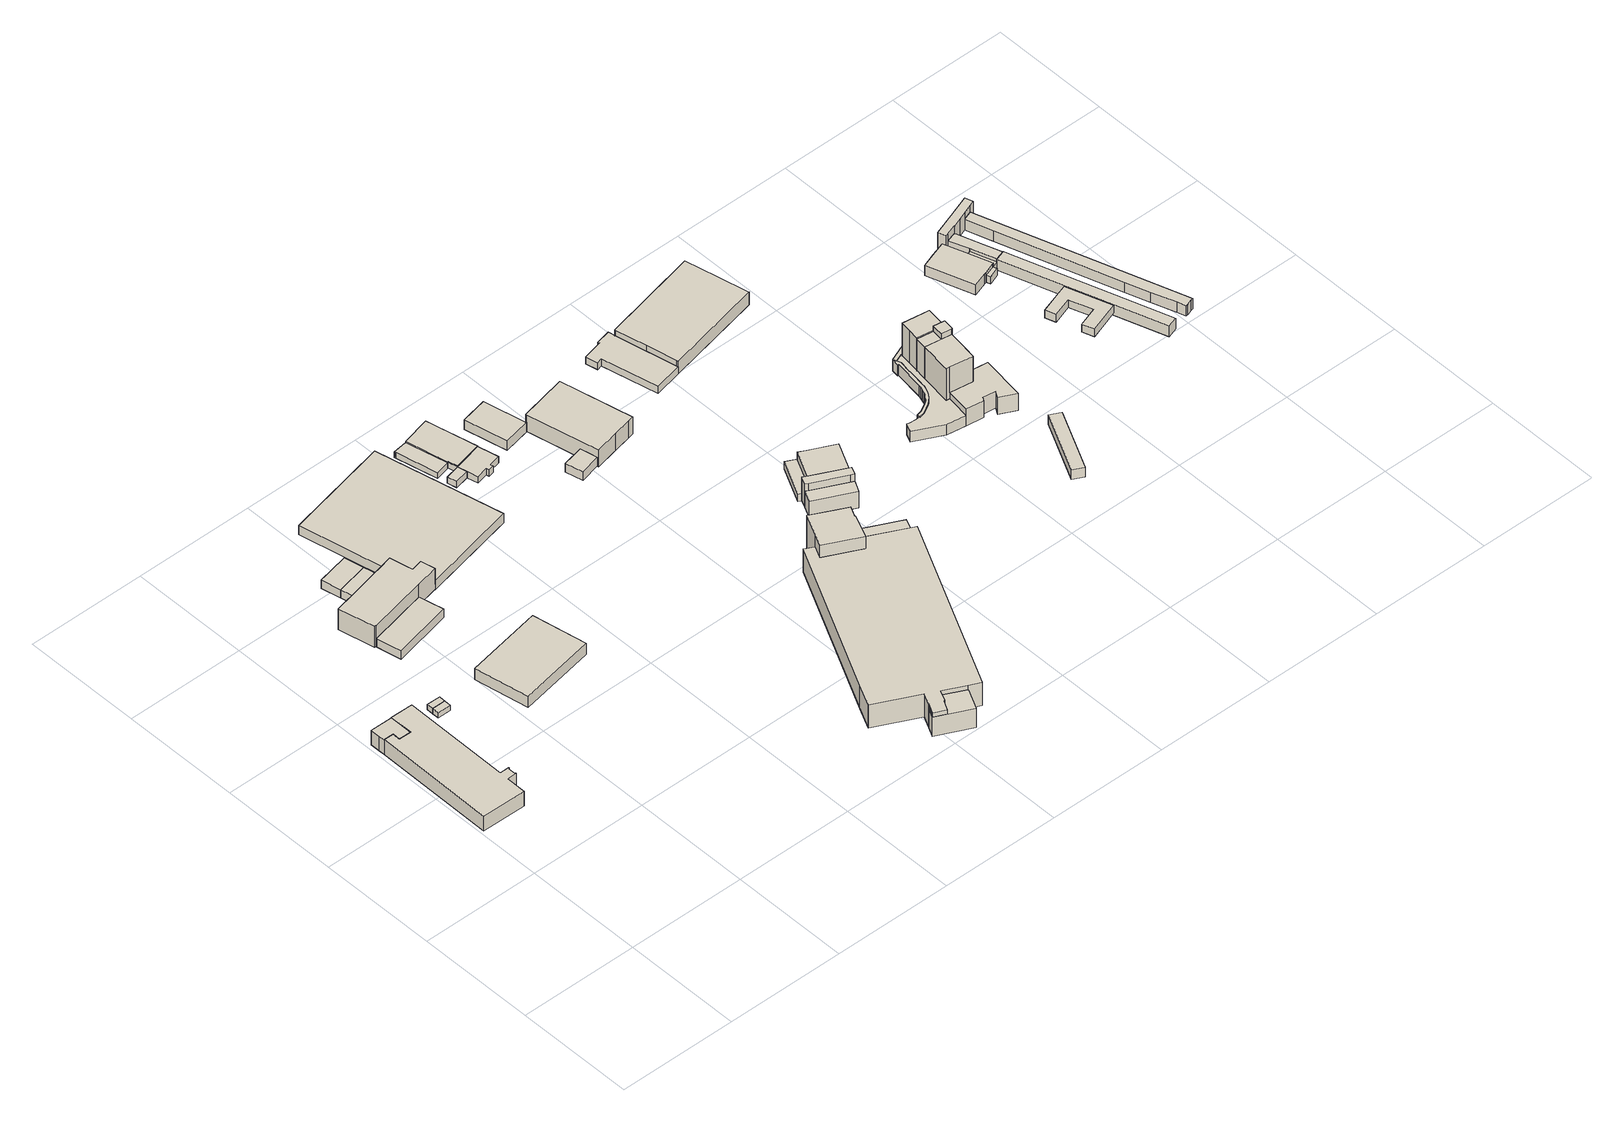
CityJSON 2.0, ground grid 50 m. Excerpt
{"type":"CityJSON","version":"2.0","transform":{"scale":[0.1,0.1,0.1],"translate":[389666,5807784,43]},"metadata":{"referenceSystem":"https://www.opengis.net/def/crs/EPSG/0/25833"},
"CityObjects":{
"building1":{"type":"Building","attributes":{"Gemeindeschluessel":"11000007","function":"31001_2120"},"address":[{"country":"Germany","locality":"Berlin","thoroughfareNumber":"31","thoroughfareName":"Nahmitzer Damm"}],"children":["building1-1","building1-2"]},
"building1-1":{"type":"BuildingPart","attributes":{"BezugspunktDach":"2200","measuredHeight":6.76,"storeysAboveGround":2},"parents":["building1"],"geometry":[{"type":"MultiSurface","lod":"1","boundaries":[[[0,1,2,3,4,5,6]],[[7,8,9,10,11,12,13]],[[7,13,6,5]],[[8,7,5,4]],[[9,8,4,3]],[[10,9,3,2]],[[11,10,14,2,1]],[[12,11,1,0]],[[13,12,0,6]]]}]},
"building1-2":{"type":"BuildingPart","attributes":{"BezugspunktDach":"2200","measuredHeight":6.94,"storeysAboveGround":2},"parents":["building1"],"geometry":[{"type":"MultiSurface","lod":"1","boundaries":[[[15,16,17,18,19,20,21,22,23,24,25,26,27,28,29,30]],[[13,12,11,10,9,31,32,33,34,35,36,37,38,39,40,41]],[[13,41,30,29]],[[0,6,29,28]],[[1,0,28,27]],[[12,42,12,11]],[[10,11,43,11,10,2,1,27,26]],[[3,2,44,26,25]],[[31,9,25,24]],[[32,31,24,23]],[[33,32,23,22]],[[34,33,22,21]],[[35,34,21,20]],[[36,35,20,19]],[[37,36,19,18]],[[38,37,18,17]],[[39,38,17,16]],[[40,39,16,15]],[[41,40,15,30]],[[12,13,6,0]],[[11,12,42,0,1]],[[1,2,10,11,43]],[[9,10,44,2,3]]]}]},
"building2":{"type":"Building","attributes":{"Gemeindeschluessel":"11000007","BezugspunktDach":"2200","function":"31001_2463","measuredHeight":2.44,"storeysAboveGround":1},"address":[{"country":"Germany","locality":"Berlin","thoroughfareNumber":"31 (2)","thoroughfareName":"Nahmitzer Damm"}],"geometry":[{"type":"Solid","lod":"1","boundaries":[[[[45,46,47,48]],[[49,50,51,52]],[[49,52,48,47]],[[50,49,47,46]],[[51,50,46,45]],[[52,51,45,48]]]]}]},
"building3":{"type":"Building","attributes":{"Gemeindeschluessel":"11000007","BezugspunktDach":"2200","function":"31001_2463","measuredHeight":2.47,"storeysAboveGround":1},"address":[{"country":"Germany","locality":"Berlin","thoroughfareNumber":"31 (1)","thoroughfareName":"Nahmitzer Damm"}],"geometry":[{"type":"Solid","lod":"1","boundaries":[[[[46,53,54,47]],[[55,56,50,49]],[[55,49,47,54]],[[56,55,54,53]],[[50,56,53,46]],[[49,50,46,47]]]]}]},
"building4":{"type":"Building","attributes":{"Gemeindeschluessel":"11000007","BezugspunktDach":"2200","function":"31001_2094","measuredHeight":5.27,"storeysAboveGround":1},"address":[{"country":"Germany","locality":"Berlin","thoroughfareNumber":"33","thoroughfareName":"Nahmitzer Damm"}],"geometry":[{"type":"Solid","lod":"1","boundaries":[[[[57,58,59,60]],[[61,62,63,64]],[[61,64,60,59]],[[62,61,59,58]],[[63,62,58,57]],[[64,63,57,60]]]]}]},
"building5":{"type":"Building","attributes":{"Gemeindeschluessel":"11000007","BezugspunktDach":"2200","function":"31001_2111","measuredHeight":3.75,"storeysAboveGround":1},"address":[{"country":"Germany","locality":"Berlin","thoroughfareNumber":"69 (1)","thoroughfareName":"Buckower Chaussee"}],"geometry":[{"type":"Solid","lod":"1","boundaries":[[[[65,66,67,68]],[[69,70,71,72]],[[69,72,68,67]],[[70,69,67,66]],[[71,70,66,65]],[[72,71,65,68]]]]}]},
"building6":{"type":"Building","attributes":{"Gemeindeschluessel":"11000007","BezugspunktDach":"2200","function":"31001_2120","measuredHeight":3.87,"storeysAboveGround":1},"address":[{"country":"Germany","locality":"Berlin","thoroughfareNumber":"69 (2)","thoroughfareName":"Buckower Chaussee"}],"geometry":[{"type":"Solid","lod":"1","boundaries":[[[[68,67,73,74]],[[75,76,77,78]],[[75,78,74,73]],[[76,75,73,67]],[[77,76,67,68]],[[78,77,68,74]]]]}]},
"building7":{"type":"Building","attributes":{"Gemeindeschluessel":"11000007","function":"31001_2111"},"address":[{"country":"Germany","locality":"Berlin","thoroughfareNumber":"69, 70","thoroughfareName":"Buckower Chaussee"}],"children":["building7-1","building7-2","building7-3"]},
"building7-1":{"type":"BuildingPart","attributes":{"BezugspunktDach":"2200","measuredHeight":9.93,"storeysAboveGround":2},"parents":["building7"],"geometry":[{"type":"MultiSurface","lod":"1","boundaries":[[[79,80,81,82,83,84,85,86,87,88,89]],[[71,70,90,91,92,93,94,95,96,97,98]],[[71,98,89,88]],[[70,71,88,87]],[[90,70,87,86]],[[99,100,86,85]],[[101,102,99,85,84]],[[103,104,102,105,84,83]],[[94,93,83,82]],[[95,94,106,94,95,107,108,82,81]],[[96,95,81,80]],[[97,96,80,79]],[[98,97,79,89]],[[91,90,100,99]],[[92,91,109,99,102,101]],[[93,92,105,102,104,103]],[[108,107,95,94,106]]]}]},
"building7-2":{"type":"BuildingPart","attributes":{"BezugspunktDach":"2200","measuredHeight":3.98,"storeysAboveGround":2},"parents":["building7"],"geometry":[{"type":"MultiSurface","lod":"1","boundaries":[[[110,111,108,107]],[[94,112,113,95]],[[112,94,108,111]],[[113,112,111,110]],[[95,113,110,107]],[[95,114,107,108,94]]]}]},
"building7-3":{"type":"BuildingPart","attributes":{"BezugspunktDach":"2200","measuredHeight":4.27,"storeysAboveGround":2},"parents":["building7"],"geometry":[{"type":"MultiSurface","lod":"1","boundaries":[[[100,99,102,104,115,116,117]],[[118,119,120,121,122,123,124]],[[118,124,117,116]],[[119,118,116,115]],[[120,119,115,104]],[[121,120,104,93,92,102]],[[122,121,102,92,91]],[[123,122,91,90]],[[124,123,100,117]],[[102,92,93,104]],[[91,92,102,99]],[[90,91,99,100]]]}]},
"building8":{"type":"Building","attributes":{"Gemeindeschluessel":"11000007","BezugspunktDach":"2200","function":"31001_2143","measuredHeight":2.94,"storeysAboveGround":1},"address":[{"country":"Germany","locality":"Berlin","thoroughfareNumber":"68 (1)","thoroughfareName":"Buckower Chaussee"}],"geometry":[{"type":"Solid","lod":"1","boundaries":[[[[125,126,127,128]],[[129,130,131,132]],[[129,132,128,127]],[[130,129,127,126]],[[131,130,126,125]],[[132,131,125,128]]]]}]},
"building9":{"type":"Building","attributes":{"Gemeindeschluessel":"11000007","BezugspunktDach":"2200","function":"51009_1610","measuredHeight":2.74,"storeysAboveGround":0},"address":[{"country":"Germany","locality":"Berlin"}],"geometry":[{"type":"Solid","lod":"1","boundaries":[[[[133,134,135,136,137,138,139,140,141,142]],[[143,144,145,146,147,148,149,150,151,152]],[[143,152,142,141]],[[144,143,141,140]],[[145,144,140,139]],[[146,145,139,138]],[[147,146,138,137]],[[148,147,137,136]],[[149,148,136,135]],[[150,149,135,134]],[[151,150,134,133]],[[152,151,133,142]]]]}]},
"building10":{"type":"Building","attributes":{"Gemeindeschluessel":"11000007","function":"31001_2143"},"address":[{"country":"Germany","locality":"Berlin","thoroughfareNumber":"32","thoroughfareName":"Nahmitzer Damm"}],"children":["building10-1","building10-2","building10-3"]},
"building10-1":{"type":"BuildingPart","attributes":{"BezugspunktDach":"2200","measuredHeight":16.49,"storeysAboveGround":4},"parents":["building10"],"geometry":[{"type":"MultiSurface","lod":"1","boundaries":[[[153,154,155,156,157,158,159,160,161]],[[162,163,164,165,166,167,168,169,170]],[[162,171,172,161,160]],[[163,162,160,159]],[[164,163,159,158]],[[165,164,158,157]],[[166,165,157,156]],[[167,166,156,155]],[[168,167,155,154]],[[169,173,174,154,153]],[[172,173,153,161]],[[170,172,171,162]],[[168,174,173,169]],[[170,169,175,173,172]]]}]},
"building10-2":{"type":"BuildingPart","attributes":{"BezugspunktDach":"2200","measuredHeight":10.97,"storeysAboveGround":4},"parents":["building10"],"geometry":[{"type":"MultiSurface","lod":"1","boundaries":[[[176,177,178,179,180,181,182,183,184,185,186,187,188,189,174,173,172,171,190,191,192]],[[193,194,195,196,197,198,199,200,201,202,203,204,205,206,207,208,209,210,211,212,213]],[[193,213,192,191]],[[194,193,191,190]],[[195,194,190,171]],[[196,195,162,170]],[[197,196,172,170,169]],[[198,197,169,168,214]],[[199,198,174,189]],[[200,199,189,188]],[[201,200,188,187]],[[202,201,187,186]],[[203,202,186,185]],[[215,216,217,203,204,203,185,184]],[[218,216,184,183]],[[204,216,204,205]],[[219,220,218,205,206,205,183,182]],[[221,220,182,181]],[[208,207,208,222,221,181,180]],[[209,208,223,208,209,224,222,180,179]],[[225,224,179,178]],[[211,210,178,177]],[[212,211,177,176]],[[213,212,176,192]],[[170,162,226,171,172]],[[169,170,172,173]],[[214,168,169,173,174]],[[204,203,217,216,215]],[[205,204,216,218]],[[206,205,218,220,219]],[[207,206,220,221]],[[221,222,208,207]],[[222,224,209,208,223]],[[210,209,224,225]]]}]},
"building10-3":{"type":"BuildingPart","attributes":{"BezugspunktDach":"2200","measuredHeight":9.02,"storeysAboveGround":4},"parents":["building10"],"geometry":[{"type":"MultiSurface","lod":"1","boundaries":[[[227,217,216,218,220,221,222,224,225,228,229]],[[230,210,209,208,207,206,205,204,203,231,232]],[[230,232,229,228]],[[210,230,228,225]],[[231,203,217,227]],[[232,231,227,229]],[[209,210,225,224]],[[209,233,224,222,208]],[[208,222,221,207]],[[206,207,234,221,220]],[[205,206,220,218,235]],[[204,205,218,216]],[[204,216,217,203]]]}]},
"building11":{"type":"Building","attributes":{"Gemeindeschluessel":"11000007","BezugspunktDach":"2200","function":"31001_1010","measuredHeight":3.01,"storeysAboveGround":1},"address":[{"country":"Germany","locality":"Berlin","thoroughfareNumber":"68","thoroughfareName":"Buckower Chaussee"}],"geometry":[{"type":"Solid","lod":"1","boundaries":[[[[126,236,237,238,239,240,241,242,243,127]],[[147,146,244,245,246,247,248,249,250,251]],[[147,251,127,243]],[[146,147,243,242]],[[244,146,242,241]],[[245,244,241,240]],[[246,245,240,239]],[[247,246,239,238]],[[248,247,238,237]],[[249,248,237,236]],[[250,249,236,126]],[[251,250,126,127]]]]}]},
"building12":{"type":"Building","attributes":{"Gemeindeschluessel":"11000007","BezugspunktDach":"2200","function":"31001_2143","measuredHeight":3.24,"storeysAboveGround":1},"address":[{"country":"Germany","locality":"Berlin","thoroughfareNumber":"68 (2)","thoroughfareName":"Buckower Chaussee"}],"geometry":[{"type":"Solid","lod":"1","boundaries":[[[[252,253,254,255,256,257,258]],[[144,145,146,147,148,149,143]],[[144,143,258,257]],[[145,144,257,256]],[[146,145,256,255]],[[147,146,255,254]],[[148,147,254,253]],[[149,148,253,252]],[[143,149,252,258]]]]}]},
"building13":{"type":"Building","attributes":{"Gemeindeschluessel":"11000007","BezugspunktDach":"2200","function":"51009_1611","measuredHeight":4.45,"storeysAboveGround":0},"address":[{"country":"Germany","locality":"Berlin"}],"geometry":[{"type":"Solid","lod":"1","boundaries":[[[[259,260,261,262,263]],[[264,265,266,267,268]],[[264,268,263,262]],[[265,264,262,261]],[[266,265,261,260]],[[267,266,260,259]],[[268,267,259,263]]]]}]},
"building14":{"type":"Building","attributes":{"Gemeindeschluessel":"11000007","BezugspunktDach":"2200","function":"31001_2143","measuredHeight":4.38,"storeysAboveGround":1},"address":[{"country":"Germany","locality":"Berlin","thoroughfareNumber":"68 (4)","thoroughfareName":"Buckower Chaussee"}],"geometry":[{"type":"Solid","lod":"1","boundaries":[[[[269,270,271,272,273]],[[274,275,276,277,278]],[[274,278,273,272]],[[275,274,272,271]],[[276,275,271,270]],[[277,276,270,269]],[[278,277,269,273]]]]}]},
"building15":{"type":"Building","attributes":{"Gemeindeschluessel":"11000007","BezugspunktDach":"2200","function":"31001_2100","measuredHeight":8.32,"storeysAboveGround":1},"address":[{"country":"Germany","locality":"Berlin","thoroughfareNumber":"65","thoroughfareName":"Buckower Chaussee"}],"geometry":[{"type":"Solid","lod":"1","boundaries":[[[[279,280,281,282,283,284,285,286]],[[287,288,289,290,291,292,293,294]],[[287,294,286,285]],[[288,287,285,284]],[[289,288,284,283]],[[290,289,283,282]],[[291,290,282,281]],[[292,291,281,280]],[[293,292,280,279]],[[294,293,279,286]]]]}]},
"building16":{"type":"Building","attributes":{"Gemeindeschluessel":"11000007","BezugspunktDach":"2200","function":"51009_1610","measuredHeight":5.45,"storeysAboveGround":0},"address":[{"country":"Germany","locality":"Berlin"}],"geometry":[{"type":"Solid","lod":"1","boundaries":[[[[295,296,297,298,299,300]],[[301,302,303,304,305,306]],[[301,306,300,299]],[[302,301,299,298]],[[303,302,298,297]],[[304,303,297,296]],[[305,304,296,295]],[[306,305,295,300]]]]}]},
"building17":{"type":"Building","attributes":{"Gemeindeschluessel":"11000007","function":"31001_2522"},"address":[{"country":"Germany","locality":"Berlin","thoroughfareNumber":"99","thoroughfareName":"Buckower Chaussee"}],"children":["building17-1","building17-2","building17-3","building17-4"]},
"building17-1":{"type":"BuildingPart","attributes":{"BezugspunktDach":"2200","measuredHeight":11.34,"storeysAboveGround":3},"parents":["building17"],"geometry":[{"type":"MultiSurface","lod":"1","boundaries":[[[307,308,309,310,311,312,313,314,315,316]],[[317,318,319,320,321,322,323,324,325,326]],[[317,326,316,315]],[[318,317,315,314],[317,318,327,328]],[[329,327,314,313]],[[320,319,313,312],[320,330,329,319]],[[331,332,312,311]],[[320,333,320,321]],[[334,335,331,321,322,321,311,310]],[[323,322,310,309]],[[336,337,323,324,323,309,308]],[[338,336,324,325,324,308,307]],[[326,325,307,316],[326,339,338,325]],[[319,318,327,329]],[[329,330,320,319]],[[321,320,333,332,331]],[[322,321,331,335,334]],[[324,323,337,336]],[[325,324,336,338]],[[338,339,326,325]]]}]},
"building17-2":{"type":"BuildingPart","attributes":{"BezugspunktDach":"2200","measuredHeight":7.69,"storeysAboveGround":3},"parents":["building17"],"geometry":[{"type":"MultiSurface","lod":"1","boundaries":[[[340,337,339,341]],[[326,323,342,343]],[[326,343,341,339]],[[342,323,337,340]],[[343,342,340,341]],[[324,336,337,323]],[[325,338,336,324]],[[326,344,339,338,325]]]}]},
"building17-3":{"type":"BuildingPart","attributes":{"BezugspunktDach":"2200","measuredHeight":7.14,"storeysAboveGround":3},"parents":["building17"],"geometry":[{"type":"MultiSurface","lod":"1","boundaries":[[[335,345,346,347,332]],[[348,349,350,322,320]],[[348,351,330,332,347]],[[352,351,347,346]],[[350,349,346,345]],[[322,350,345,335]],[[320,330,351,348]],[[349,348,351,352]],[[320,321,331,332]],[[322,335,331,321]]]}]},
"building17-4":{"type":"BuildingPart","attributes":{"BezugspunktDach":"2200","measuredHeight":3.52,"storeysAboveGround":3},"parents":["building17"],"geometry":[{"type":"MultiSurface","lod":"1","boundaries":[[[328,327,330,351,352,353,354,355]],[[356,357,349,348,320,318,317,358]],[[356,358,355,354]],[[357,356,354,353]],[[349,357,353,352]],[[348,349,348,351]],[[320,348,320,330]],[[358,317,328,355]],[[352,351,348,349]],[[351,330,320,348]],[[319,329,327,318]],[[320,330,329,319]],[[318,327,328,317]]]}]},
"building18":{"type":"Building","attributes":{"Gemeindeschluessel":"11000007","BezugspunktDach":"2200","function":"31001_2020","measuredHeight":3.29,"storeysAboveGround":1},"address":[{"country":"Germany","locality":"Berlin","thoroughfareNumber":"63 (1)","thoroughfareName":"Buckower Chaussee"}],"geometry":[{"type":"Solid","lod":"1","boundaries":[[[[359,360,361,362,363,364,365,366,367]],[[368,369,370,371,372,373,374,375,376]],[[368,376,367,366]],[[369,368,366,365]],[[370,369,365,364]],[[371,370,364,363]],[[372,371,363,362]],[[373,372,362,361]],[[374,373,361,360]],[[375,374,360,359]],[[376,375,359,367]]]]}]},
"building19":{"type":"Building","attributes":{"Gemeindeschluessel":"11000007","BezugspunktDach":"2200","function":"31001_2111","measuredHeight":6.25,"storeysAboveGround":1},"address":[{"country":"Germany","locality":"Berlin","thoroughfareNumber":"63","thoroughfareName":"Buckower Chaussee"}],"geometry":[{"type":"Solid","lod":"1","boundaries":[[[[377,378,379,380,381,382,383,384]],[[385,386,387,388,389,390,391,392]],[[385,392,384,383]],[[386,385,383,382]],[[387,386,382,381]],[[388,387,381,380]],[[389,388,380,379]],[[390,389,379,378]],[[391,390,378,377]],[[392,391,377,384]]]]}]},
"building20":{"type":"Building","attributes":{"Gemeindeschluessel":"11000007","BezugspunktDach":"2200","function":"51009_1610","measuredHeight":5.37,"storeysAboveGround":0},"address":[{"country":"Germany","locality":"Berlin"}],"geometry":[{"type":"Solid","lod":"1","boundaries":[[[[393,394,395,396,397,398,399,400,401,402,403,404,405,406,407,408,409,410,411,412,413,414,415,416,417,418,419,420,421,422,423,424,425,426,427,428]],[[429,430,431,432,433,434,435,436,437,438,439,440,441,442,443,444,445,446,447,448,449,450,451,452,453,454,455,456,457,458,459,460,461,462,463,464]],[[429,464,428,427]],[[430,429,427,426]],[[431,430,426,425]],[[432,431,425,424]],[[433,432,424,423]],[[434,433,423,422]],[[435,434,422,421]],[[436,435,421,420]],[[437,436,420,419]],[[438,437,419,418]],[[439,438,418,417]],[[440,439,417,416]],[[441,440,416,415]],[[442,441,415,414]],[[443,442,414,413]],[[444,443,413,412]],[[445,444,412,411]],[[446,445,411,410]],[[447,446,410,409]],[[448,447,409,408]],[[449,448,408,407]],[[450,449,407,406]],[[451,450,406,405]],[[452,451,405,404]],[[453,452,404,403]],[[454,453,403,402]],[[455,454,402,401]],[[456,455,401,400]],[[457,456,400,399]],[[458,457,399,398]],[[459,458,398,397]],[[460,459,397,396]],[[461,460,396,395]],[[462,461,395,394]],[[463,462,394,393]],[[464,463,393,428]]]]}]},
"building21":{"type":"Building","attributes":{"Gemeindeschluessel":"11000007","function":"31001_2310"},"address":[{"country":"Germany","locality":"Berlin","thoroughfareNumber":"100","thoroughfareName":"Buckower Chaussee"}],"children":["building21-1","building21-2","building21-3","building21-4","building21-5","building21-6","building21-7"]},
"building21-1":{"type":"BuildingPart","attributes":{"BezugspunktDach":"2200","measuredHeight":19.83,"storeysAboveGround":6},"parents":["building21"],"geometry":[{"type":"MultiSurface","lod":"1","boundaries":[[[465,466,467,468,469,470,471,472]],[[473,474,475,476,477,478,479,480]],[[481,482,480,472,471]],[[471,473,471,470]],[[476,475,469,468]],[[477,476,468,467]],[[483,484,477,467,466]],[[485,483,466,465]],[[480,482,486,465,472]],[[473,480,482,481]],[[474,473,471,470]],[[475,474,470,469]],[[478,477,484,483]],[[479,478,483,485]],[[479,486,482,480]]]}]},
"building21-2":{"type":"BuildingPart","attributes":{"BezugspunktDach":"2200","measuredHeight":19.8,"storeysAboveGround":6},"parents":["building21"],"geometry":[{"type":"MultiSurface","lod":"1","boundaries":[[[470,487,488,471]],[[489,490,474,473]],[[491,481,473,471,488]],[[490,492,490,474]],[[489,473,481,491]],[[490,493,489,494,488,487]],[[474,490,492,487,470]],[[473,474,470,471]]]}]},
"building21-3":{"type":"BuildingPart","attributes":{"BezugspunktDach":"2200","measuredHeight":20.75,"storeysAboveGround":6},"parents":["building21"],"geometry":[{"type":"MultiSurface","lod":"1","boundaries":[[[495,496,497,498,499,500,501]],[[502,503,504,505,506,490,489]],[[507,491,489,501,500]],[[508,507,502,500,499]],[[509,508,499,498]],[[505,504,498,497]],[[506,505,497,496]],[[489,488,487,495,501]],[[502,489,491,507]],[[503,502,507,508]],[[504,503,510,508,509]],[[490,506,496,495]],[[490,487,488,489,511]]]}]},
"building21-4":{"type":"BuildingPart","attributes":{"BezugspunktDach":"2200","measuredHeight":8.01,"storeysAboveGround":6},"parents":["building21"],"geometry":[{"type":"MultiSurface","lod":"1","boundaries":[[[512,513,514,515,516,517,518,519,484,483,485,520]],[[521,522,523,524,525,526,527,528,529,530,531,532]],[[486,533,532,520,485]],[[522,521,485,479,478,534]],[[523,522,483,478,477]],[[524,523,484,519]],[[525,524,519,518]],[[526,525,518,517]],[[527,526,517,516]],[[528,527,516,515]],[[529,528,515,514]],[[530,529,514,513]],[[531,530,513,512]],[[532,531,512,520]],[[521,532,533,486]],[[534,478,479,485,483]],[[477,478,483,484]]]}]},
"building21-5":{"type":"BuildingPart","attributes":{"BezugspunktDach":"2200","measuredHeight":4.99,"storeysAboveGround":6},"parents":["building21"],"geometry":[{"type":"MultiSurface","lod":"1","boundaries":[[[535,533,486,482,508,509,536,537,538,539,540,541,542,543,544,545,546,547,548,549,550,551,552,553,554,555,556,557,558,559,560,561,562,563,564,565,566,567,568,569]],[[570,571,572,573,574,575,576,577,578,579,580,581,582,583,584,585,586,587,588,589,590,591,592,593,594,595,596,597,598,599,600,601,602,603,604,605,521,532,606,607]],[[570,607,569,568]],[[571,570,568,567]],[[572,571,567,566]],[[573,572,566,565]],[[574,573,565,564]],[[575,574,564,563]],[[576,575,563,562]],[[577,576,562,561]],[[578,577,561,560]],[[579,578,560,559]],[[580,579,559,558]],[[581,580,558,557]],[[582,581,557,556]],[[583,582,556,555]],[[584,583,555,554]],[[585,584,554,553]],[[586,585,553,552]],[[587,586,552,551]],[[588,587,551,550]],[[589,588,550,549]],[[590,589,549,548]],[[591,590,548,547]],[[592,591,547,546]],[[593,592,546,545]],[[594,593,545,544]],[[595,594,544,543]],[[596,595,543,542]],[[597,596,542,541]],[[598,597,541,540]],[[599,598,540,539]],[[600,599,539,538]],[[601,600,538,537]],[[602,601,537,536]],[[603,602,536,509]],[[604,603,509,504,503,508]],[[605,604,508,503,502,489,473,480,482]],[[521,605,480,479]],[[521,608,521,532]],[[606,532,533,535]],[[607,606,535,569]],[[508,503,504,509]],[[482,480,473,481]],[[481,473,489,491]],[[491,489,502,507]],[[507,502,503,508]],[[479,480,482,486]],[[532,521,608,486,533]]]}]},
"building21-6":{"type":"BuildingPart","attributes":{"BezugspunktDach":"2200","measuredHeight":2.99,"storeysAboveGround":6},"parents":["building21"],"geometry":[{"type":"MultiSurface","lod":"1","boundaries":[[[609,610,611,612]],[[613,614,615,616]],[[613,616,613,611]],[[614,613,611,610]],[[615,614,610,609]],[[616,615,609,612]],[[617,612,611,613,616]]]}]},
"building21-7":{"type":"BuildingPart","attributes":{"BezugspunktDach":"2200","measuredHeight":22.32,"storeysAboveGround":6},"parents":["building21"],"geometry":[{"type":"MultiSurface","lod":"1","boundaries":[[[618,619,620,621,622,623,624,625]],[[490,506,626,613,616,627,475,474]],[[487,470,625,624]],[[496,495,624,623]],[[626,506,623,622]],[[613,626,622,621]],[[627,616,620,619]],[[475,627,619,618]],[[470,469,618,625]],[[490,474,470,487]],[[506,490,495,496]],[[613,611,612,616]],[[474,475,469,470]]]}]},
"building22":{"type":"Building","attributes":{"Gemeindeschluessel":"11000007","BezugspunktDach":"2200","function":"51009_1610","measuredHeight":4.33,"storeysAboveGround":0},"address":[{"country":"Germany","locality":"Berlin"}],"geometry":[{"type":"Solid","lod":"1","boundaries":[[[[628,629,630,631]],[[632,633,634,635]],[[632,635,631,630]],[[633,632,630,629]],[[634,633,629,628]],[[635,634,628,631]]]]}]},
"building23":{"type":"Building","attributes":{"Gemeindeschluessel":"11000007","BezugspunktDach":"2200","function":"51009_1610","measuredHeight":5.07,"storeysAboveGround":0},"address":[{"country":"Germany","locality":"Berlin"}],"geometry":[{"type":"Solid","lod":"1","boundaries":[[[[412,636,637,638,639,640,641,642,643,644,413]],[[645,602,601,600,599,598,597,596,595,594,646]],[[645,646,413,644]],[[602,645,644,643]],[[601,602,643,642]],[[600,601,642,641]],[[599,600,641,640]],[[598,599,640,639]],[[597,598,639,638]],[[596,597,638,637]],[[595,596,637,636]],[[594,595,636,412]],[[646,594,412,413]]]]}]},
"building24":{"type":"Building","attributes":{"Gemeindeschluessel":"11000007","BezugspunktDach":"2200","function":"31001_2143","measuredHeight":2.98,"storeysAboveGround":1},"address":[{"country":"Germany","locality":"Berlin","thoroughfareNumber":"100 (1)","thoroughfareName":"Buckower Chaussee"}],"geometry":[{"type":"Solid","lod":"1","boundaries":[[[[647,648,609,612,649,650,651]],[[475,627,616,615,652,653,476]],[[475,476,651,650]],[[627,475,650,649]],[[616,627,649,612]],[[615,616,612,609]],[[652,615,609,648]],[[653,652,648,647]],[[476,653,647,651]]]]}]},
"building25":{"type":"Building","attributes":{"Gemeindeschluessel":"11000007","BezugspunktDach":"2200","function":"31001_2120","measuredHeight":5.54,"storeysAboveGround":1},"address":[{"country":"Germany","locality":"Berlin","thoroughfareNumber":"102B","thoroughfareName":"Buckower Chaussee"}],"geometry":[{"type":"Solid","lod":"1","boundaries":[[[[654,655,656,657,658,659,660,661,662,663]],[[664,665,666,667,668,669,670,671,672,673]],[[664,673,663,662]],[[665,664,662,661]],[[666,665,661,660]],[[667,666,660,659]],[[668,667,659,658]],[[669,668,658,657]],[[670,669,657,656]],[[671,670,656,655]],[[672,671,655,654]],[[673,672,654,663]]]]}]},
"building26":{"type":"Building","attributes":{"name":"S-Bf. Buckower Chaussee","Gemeindeschluessel":"11000007","BezugspunktDach":"2200","function":"31001_3095","measuredHeight":3.67,"storeysAboveGround":1},"address":[{"country":"Germany","locality":"Berlin","thoroughfareNumber":"102A","thoroughfareName":"Buckower Chaussee"}],"geometry":[{"type":"Solid","lod":"1","boundaries":[[[[674,675,676,677,678,679,680,681,682]],[[683,684,685,686,687,688,689,690,691]],[[683,691,682,681]],[[684,683,681,680]],[[685,684,680,679]],[[686,685,679,678]],[[687,686,678,677]],[[688,687,677,676]],[[689,688,676,675]],[[690,689,675,674]],[[691,690,674,682]]]]}]},
"building27":{"type":"Building","attributes":{"Gemeindeschluessel":"11000007","BezugspunktDach":"2200","function":"31001_2143","measuredHeight":4.29,"storeysAboveGround":1},"address":[{"country":"Germany","locality":"Berlin","thoroughfareNumber":"102B (1)","thoroughfareName":"Buckower Chaussee"}],"geometry":[{"type":"Solid","lod":"1","boundaries":[[[[692,693,694,695]],[[669,696,697,670]],[[669,670,695,694]],[[696,669,694,693]],[[697,696,693,692]],[[670,697,692,695]]]]}]},
"building28":{"type":"Building","attributes":{"Gemeindeschluessel":"11000007","BezugspunktDach":"2200","function":"51009_1610","measuredHeight":3.27,"storeysAboveGround":0},"address":[{"country":"Germany","locality":"Berlin"}],"geometry":[{"type":"Solid","lod":"1","boundaries":[[[[698,699,700,701,702,703]],[[704,705,706,707,708,709]],[[704,709,703,702]],[[705,704,702,701]],[[706,705,701,700]],[[707,706,700,699]],[[708,707,699,698]],[[709,708,698,703]]]]}]},
"building29":{"type":"Building","attributes":{"Gemeindeschluessel":"11000007","function":"51009_1610"},"address":[{"country":"Germany","locality":"Berlin"}],"children":["building29-1","building29-2","building29-3","building29-4"]},
"building29-1":{"type":"BuildingPart","attributes":{"BezugspunktDach":"2200","measuredHeight":5.1,"storeysAboveGround":0},"parents":["building29"],"geometry":[{"type":"MultiSurface","lod":"1","boundaries":[[[710,711,712,713,714,715,716,717,718,719,720,721,722]],[[723,724,725,726,727,728,729,730,731,732,733,734,735]],[[726,725,719,718]],[[727,726,718,717]],[[728,727,717,716]],[[729,728,716,715]],[[730,729,715,714]],[[731,730,714,713]],[[732,731,713,712]],[[733,732,712,711]],[[734,733,711,710]],[[723,735,722,721]],[[724,723,721,720]],[[725,724,720,719,736]],[[734,710,722,735]]]}]},
"building29-2":{"type":"BuildingPart","attributes":{"BezugspunktDach":"2200","measuredHeight":10.26,"storeysAboveGround":0},"parents":["building29"],"geometry":[{"type":"MultiSurface","lod":"1","boundaries":[[[737,738,739,740,741,742,743,744,745,746,747,748,749]],[[750,751,752,725,735,734,753,754,755,756,757,758,759]],[[750,759,749,748]],[[751,750,748,747]],[[752,751,747,746]],[[725,752,746,745]],[[722,721,720,719,745,744]],[[710,722,744,743]],[[753,734,743,742]],[[754,753,742,741]],[[760,761,741,740]],[[762,760,755,740,739]],[[757,756,739,738]],[[758,757,738,737]],[[759,758,737,749]],[[735,763,723,721,722]],[[723,724,720,721]],[[724,725,719,720]],[[734,735,722,710]],[[755,754,761,760]],[[756,755,760,762]]]}]},
"building29-3":{"type":"BuildingPart","attributes":{"BezugspunktDach":"2200","measuredHeight":4.84,"storeysAboveGround":0},"parents":["building29"],"geometry":[{"type":"Solid","lod":"1","boundaries":[[[[764,765,766,767,768,769,761,760,762]],[[755,754,770,771,772,773,774,757,756]],[[770,754,761,769]],[[771,770,769,768]],[[773,772,767,766]],[[774,773,766,765]],[[757,774,765,764]],[[756,757,764,762]],[[755,756,762,760]],[[755,760,761,754]],[[768,767,772,771]]]]}]},
"building29-4":{"type":"BuildingPart","attributes":{"BezugspunktDach":"2200","measuredHeight":5.12,"storeysAboveGround":0},"parents":["building29"],"geometry":[{"type":"MultiSurface","lod":"1","boundaries":[[[775,776,777,778,779,780,781]],[[772,771,782,783,784,785,786]],[[772,786,781,780]],[[768,767,780,779]],[[782,771,779,778]],[[783,782,778,777]],[[784,783,777,776]],[[785,784,776,775]],[[786,785,775,781]],[[771,772,767,768]]]}]}
},
"vertices":[
[54,1275,78],[53,1243,78],[105,1242,78],[106,1340,78],[13,1341,78],[13,1300,78],[13,1276,78],[13,1300,10],[13,1341,10],[106,1340,10],[105,1242,10],[53,1243,10],[54,1275,10],[13,1276,10],[105,1242,61],
[193,762,80],[194,846,80],[234,846,80],[234,850,80],[230,850,80],[230,881,80],[234,881,80],[234,885,80],[195,885,80],[200,1339,80],[106,1340,80],[105,1242,80],[53,1243,80],[54,1275,80],[13,1276,80],[7,764,80],[200,1339,10],[195,885,10],[234,885,10],[234,881,10],[230,881,10],[230,850,10],[234,850,10],[234,846,10],[194,846,10],[193,762,10],[7,764,10],[54,1275,44],[53,1243,69],[105,1242,36],
[329,1285,33],[329,1313,33],[273,1313,33],[273,1285,33],[273,1313,9],[329,1313,9],[329,1285,9],[273,1285,9],
[330,1340,33],[273,1341,33],[273,1341,9],[330,1340,9],
[537,1117,59],[862,1176,59],[820,1403,59],[496,1343,59],[820,1403,6],[862,1176,6],[537,1117,6],[496,1343,6],
[452,1872,41],[584,1902,41],[567,1984,41],[434,1955,41],[567,1984,3],[584,1902,3],[452,1872,3],[434,1955,3],
[550,2064,41],[417,2036,41],[550,2064,2],[567,1984,2],[434,1955,2],[417,2036,2],
[353,1695,102],[359,1696,102],[360,1693,102],[606,1747,102],[701,1768,102],[688,1827,102],[641,1816,102],[621,1911,102],[584,1902,102],[452,1872,102],[321,1844,102],[621,1911,3],[641,1816,3],[688,1827,3],[701,1768,3],[606,1747,3],[360,1693,3],[359,1696,3],[353,1695,3],[321,1844,3],[641,1816,43],[621,1911,43],[688,1827,17],[688,1827,43],[701,1768,29],[701,1768,43],[688,1827,35],[606,1747,8],[360,1693,43],[606,1747,43],[641,1816,26],
[380,1589,43],[628,1644,43],[628,1644,3],[380,1589,3],[360,1693,28],
[1100,1855,43],[984,2383,43],[542,2286,43],[984,2383,0],[1100,1855,0],[701,1768,0],[688,1827,0],[641,1816,0],[621,1911,0],[542,2286,0],
[1098,2090,31],[1157,2103,31],[1149,2142,31],[1089,2129,31],[1149,2142,2],[1157,2103,2],[1098,2090,2],[1089,2129,2],
[1044,2339,28],[1081,2169,28],[1140,2182,28],[1142,2183,28],[1151,2143,28],[1268,2170,28],[1230,2342,28],[1221,2383,28],[1101,2354,28],[1042,2346,28],[1101,2354,1],[1221,2383,1],[1230,2342,1],[1268,2170,1],[1151,2143,1],[1142,2183,1],[1140,2182,1],[1081,2169,1],[1044,2339,1],[1042,2346,1],
[1844,830,177],[1867,882,177],[1886,928,177],[1883,929,177],[1904,972,177],[1855,996,177],[1765,1043,177],[1721,953,177],[1697,903,177],[1721,953,12],[1765,1043,12],[1855,996,12],[1904,972,12],[1883,929,12],[1886,928,12],[1867,882,12],[1844,830,12],[1697,903,12],[1721,953,120],[1697,903,120],[1844,830,120],[1867,882,120],[1844,830,32],
[1326,249,120],[1503,160,120],[1479,113,120],[1482,112,120],[1462,72,120],[1508,49,120],[1529,91,120],[1533,89,120],[1554,135,120],[1643,90,120],[1688,68,120],[2001,696,120],[2048,790,120],[2042,794,120],[1684,972,120],[1369,341,120],[1324,250,120],[1369,341,11],[1684,972,11],[1721,953,11],[1697,903,11],[1844,830,11],[1867,882,11],[2042,794,11],[2048,790,11],[2001,696,11],[1688,68,11],[1643,90,11],[1554,135,11],[1533,89,11],[1529,91,11],[1508,49,11],[1462,72,11],[1482,112,11],[1479,113,11],[1503,160,11],[1326,249,11],[1324,250,11],[1867,882,80],[1554,135,71],[1554,135,101],[1643,90,101],[1533,89,101],[1529,91,75],[1529,91,101],[1508,49,101],[1462,72,101],[1462,72,56],[1482,112,101],[1479,113,101],[1721,953,32],
[1599,1,101],[1459,73,101],[1458,71,101],[1459,73,11],[1599,1,11],[1458,71,11],[1482,112,79],[1508,49,33],[1533,89,89],
[1168,2058,31],[1216,2069,31],[1219,2057,31],[1242,2062,31],[1239,2074,31],[1287,2085,31],[1268,2170,31],[1151,2143,31],[1287,2085,1],[1239,2074,1],[1242,2062,1],[1219,2057,1],[1216,2069,1],[1168,2058,1],[1157,2103,1],[1149,2142,1],
[1140,2182,33],[1142,2183,33],[1151,2143,33],[1268,2170,33],[1230,2342,33],[1221,2383,33],[1101,2354,33],
[1439,1821,46],[1524,1842,46],[1516,1877,46],[1509,1912,46],[1422,1894,46],[1509,1912,5],[1516,1877,5],[1524,1842,5],[1439,1821,5],[1422,1894,5],
[1351,2111,45],[1462,2134,45],[1461,2136,45],[1424,2311,45],[1313,2288,45],[1424,2311,1],[1461,2136,1],[1462,2134,1],[1351,2111,1],[1313,2288,1],
[1525,1837,84],[1623,1858,84],[1697,1873,84],[1721,1878,84],[1657,2178,84],[1559,2157,84],[1485,2141,84],[1461,2136,84],[1485,2141,4],[1559,2157,4],[1657,2178,4],[1721,1878,4],[1697,1873,4],[1623,1858,4],[1525,1837,4],[1461,2136,4],
[2042,794,65],[2082,883,65],[1904,972,65],[1883,929,65],[1886,928,65],[1867,882,65],[1886,928,10],[1883,929,10],[1904,972,10],[2082,883,10],[2042,794,10],[1867,882,10],
[1919,1202,118],[2054,1135,118],[2067,1129,118],[2082,1160,118],[2070,1166,118],[1950,1226,118],[1935,1234,118],[1923,1240,118],[1921,1238,118],[1907,1209,118],[1921,1238,8],[1923,1240,8],[1935,1234,8],[1950,1226,8],[2070,1166,8],[2082,1160,8],[2067,1129,8],[2054,1135,8],[1919,1202,8],[1907,1209,8],[1923,1240,43],[1921,1238,43],[1935,1234,43],[1950,1226,43],[2070,1166,80],[1950,1226,80],[1950,1226,68],[2082,1160,70],[2082,1160,80],[2054,1135,85],[2067,1129,85],[1919,1202,85],[1907,1209,85],
[2042,1081,85],[1883,1160,85],[2042,1081,8],[1883,1160,8],[1907,1209,27],
[2155,1306,80],[2053,1356,80],[2022,1372,80],[2022,1372,8],[2053,1356,8],[2155,1306,8],[2022,1372,43],[2053,1356,43],
[2055,1360,43],[1983,1396,43],[1908,1245,43],[1983,1396,8],[2055,1360,8],[1908,1245,8],
[1849,2194,37],[1870,2199,37],[1921,1967,37],[2037,1992,37],[1983,2254,37],[1978,2282,37],[1918,2269,37],[1919,2262,37],[1838,2244,37],[1919,2262,4],[1918,2269,4],[1978,2282,4],[1983,2254,4],[2037,1992,4],[1921,1967,4],[1870,2199,4],[1849,2194,4],[1838,2244,4],
[2010,2123,65],[2036,1999,65],[2037,1992,65],[2448,2081,65],[2446,2089,65],[2420,2213,65],[2391,2344,65],[1983,2254,65],[2391,2344,5],[2420,2213,5],[2446,2089,5],[2448,2081,5],[2037,1992,5],[2036,1999,5],[2010,2123,5],[1983,2254,5],
[2466,1233,61],[2466,1231,61],[2488,1236,61],[2529,1259,61],[2538,1267,61],[2546,1275,61],[2553,1283,61],[2559,1293,61],[2565,1302,61],[2570,1313,61],[2574,1323,61],[2578,1334,61],[2580,1345,61],[2581,1356,61],[2591,1422,61],[2589,1422,61],[2592,1443,61],[2594,1442,61],[2599,1474,61],[2593,1490,61],[2587,1504,61],[2583,1473,61],[2586,1473,61],[2568,1348,61],[2566,1339,61],[2564,1330,61],[2561,1322,61],[2558,1314,61],[2554,1306,61],[2549,1298,61],[2543,1290,61],[2537,1282,61],[2530,1275,61],[2522,1269,61],[2484,1248,61],[2464,1244,61],[2484,1248,8],[2522,1269,8],[2530,1275,8],[2537,1282,8],[2543,1290,8],[2549,1298,8],[2554,1306,8],[2558,1314,8],[2561,1322,8],[2564,1330,8],[2566,1339,8],[2568,1348,8],[2586,1473,8],[2583,1473,8],[2587,1504,8],[2593,1490,8],[2599,1474,8],[2594,1442,8],[2592,1443,8],[2589,1422,8],[2591,1422,8],[2581,1356,8],[2580,1345,8],[2578,1334,8],[2574,1323,8],[2570,1313,8],[2565,1302,8],[2559,1293,8],[2553,1283,8],[2546,1275,8],[2538,1267,8],[2529,1259,8],[2488,1236,8],[2466,1231,8],[2466,1233,8],[2464,1244,8],
[2601,1230,209],[2697,1216,209],[2704,1262,209],[2708,1285,209],[2717,1345,209],[2673,1352,209],[2606,1362,209],[2586,1232,209],[2606,1362,11],[2673,1352,11],[2717,1345,11],[2708,1285,11],[2704,1262,11],[2697,1216,11],[2601,1230,11],[2586,1232,11],[2606,1362,60],[2586,1232,60],[2697,1216,90],[2704,1262,90],[2601,1230,90],[2601,1230,60],
[2680,1399,209],[2613,1409,209],[2613,1409,11],[2680,1399,11],[2613,1409,60],[2680,1399,141],[2676,1400,11],[2613,1409,134],
[2680,1399,214],[2724,1392,214],[2730,1437,214],[2737,1481,214],[2626,1497,214],[2620,1453,214],[2613,1409,214],[2620,1453,11],[2626,1497,11],[2737,1481,11],[2730,1437,11],[2724,1392,11],[2620,1453,60],[2626,1497,60],[2737,1481,60],[2626,1497,48],[2621,1408,11],
[2659,1120,90],[2667,1134,90],[2721,1127,90],[2706,1100,90],[2771,1067,90],[2798,1251,90],[2718,1262,90],[2718,1259,90],[2587,1131,90],[2601,1230,10],[2697,1216,10],[2704,1262,10],[2718,1259,10],[2718,1262,10],[2798,1251,10],[2771,1067,10],[2706,1100,10],[2721,1127,10],[2667,1134,10],[2659,1120,10],[2587,1131,10],[2587,1131,60],[2697,1216,54],
[2508,1143,60],[2711,1545,60],[2708,1543,60],[2685,1527,60],[2687,1521,60],[2642,1502,60],[2641,1496,60],[2627,1498,60],[2625,1503,60],[2593,1490,60],[2599,1474,60],[2594,1442,60],[2592,1443,60],[2589,1422,60],[2591,1422,60],[2581,1356,60],[2580,1345,60],[2578,1334,60],[2574,1323,60],[2570,1313,60],[2565,1302,60],[2559,1293,60],[2553,1283,60],[2546,1275,60],[2538,1267,60],[2529,1259,60],[2488,1236,60],[2466,1231,60],[2466,1233,60],[2454,1232,60],[2443,1232,60],[2431,1233,60],[2419,1234,60],[2408,1237,60],[2391,1201,60],[2408,1237,10],[2419,1234,10],[2431,1233,10],[2443,1232,10],[2454,1232,10],[2466,1233,10],[2466,1231,10],[2488,1236,10],[2529,1259,10],[2538,1267,10],[2546,1275,10],[2553,1283,10],[2559,1293,10],[2565,1302,10],[2570,1313,10],[2574,1323,10],[2578,1334,10],[2580,1345,10],[2581,1356,10],[2591,1422,10],[2589,1422,10],[2592,1443,10],[2594,1442,10],[2599,1474,10],[2593,1490,10],[2625,1503,10],[2627,1498,10],[2641,1496,10],[2642,1502,10],[2687,1521,10],[2685,1527,10],[2708,1543,10],[2711,1545,10],[2737,1481,10],[2626,1497,10],[2586,1232,10],[2508,1143,10],[2391,1201,10],[2601,1230,40],
[2748,1342,40],[2754,1385,40],[2726,1389,40],[2719,1346,40],[2726,1389,11],[2754,1385,11],[2748,1342,11],[2719,1346,11],[2719,1346,22],
[2717,1345,234],[2719,1345,234],[2719,1346,234],[2726,1389,234],[2726,1392,234],[2724,1392,234],[2680,1399,234],[2673,1352,234],[2726,1392,11],[2719,1345,11],
[2718,670,52],[2845,926,52],[2801,949,52],[2674,693,52],[2801,949,8],[2845,926,8],[2718,670,8],[2674,693,8],
[2625,1503,61],[2627,1498,61],[2641,1496,61],[2642,1502,61],[2687,1521,61],[2685,1527,61],[2708,1543,61],[2711,1545,61],[2708,1553,61],[2708,1553,10],[2587,1504,10],
[2743,1279,40],[2752,1341,40],[2719,1345,40],[2717,1345,40],[2708,1285,40],[2752,1341,11],[2743,1279,11],
[3037,1573,76],[3096,1593,76],[3106,1596,76],[3150,1611,76],[3155,1613,76],[3155,1615,76],[3120,1718,76],[3091,1802,76],[3032,1783,76],[2973,1763,76],[3032,1783,29],[3091,1802,29],[3120,1718,29],[3155,1615,29],[3155,1613,29],[3150,1611,29],[3106,1596,29],[3096,1593,29],[3037,1573,29],[2973,1763,29],
[3149,1287,65],[3229,1313,65],[3260,1219,65],[3181,1193,65],[3197,1145,65],[3325,1187,65],[3263,1372,65],[3237,1364,65],[3135,1330,65],[3237,1364,29],[3263,1372,29],[3325,1187,29],[3197,1145,29],[3181,1193,29],[3260,1219,29],[3229,1313,29],[3149,1287,29],[3135,1330,29],
[3112,1579,63],[3156,1594,63],[3150,1611,63],[3106,1596,63],[3156,1594,29],[3112,1579,29],
[3137,1667,52],[3155,1615,52],[3186,1626,52],[3169,1677,52],[3152,1729,52],[3120,1718,52],[3152,1729,26],[3169,1677,26],[3186,1626,26],[3155,1615,26],[3137,1667,26],[3120,1718,26],
[3235,1845,67],[3270,1736,67],[3429,1245,67],[3462,1148,67],[3495,1051,67],[3506,1016,67],[3514,1018,67],[3538,1026,67],[3546,1028,67],[3274,1860,67],[3266,1857,67],[3243,1849,67],[3235,1846,67],[3243,1849,18],[3266,1857,18],[3274,1860,18],[3546,1028,18],[3538,1026,18],[3514,1018,18],[3506,1016,18],[3495,1051,18],[3462,1148,18],[3429,1245,18],[3270,1736,18],[3235,1845,18],[3235,1846,18],[3274,1860,54],
[3111,1803,99],[3121,1806,99],[3121,1807,99],[3164,1821,99],[3164,1819,99],[3203,1833,99],[3235,1845,99],[3235,1846,99],[3274,1860,99],[3295,1867,99],[3285,1900,99],[3193,1868,99],[3101,1836,99],[3193,1868,18],[3285,1900,18],[3295,1867,18],[3203,1833,18],[3164,1819,18],[3164,1821,18],[3121,1807,18],[3121,1806,18],[3111,1803,18],[3101,1836,18],[3164,1821,66],[3164,1819,66],[3121,1807,66],[3238,1847,18],
[3121,1806,66],[3151,1729,66],[3152,1729,66],[3186,1626,66],[3224,1638,66],[3199,1713,66],[3199,1713,18],[3224,1638,18],[3186,1626,18],[3152,1729,18],[3151,1729,18],
[3394,980,69],[3436,993,69],[3362,1220,69],[3232,1615,69],[3224,1638,69],[3186,1626,69],[3181,1624,69],[3232,1615,18],[3362,1220,18],[3436,993,18],[3394,980,18],[3181,1624,18]
]}
